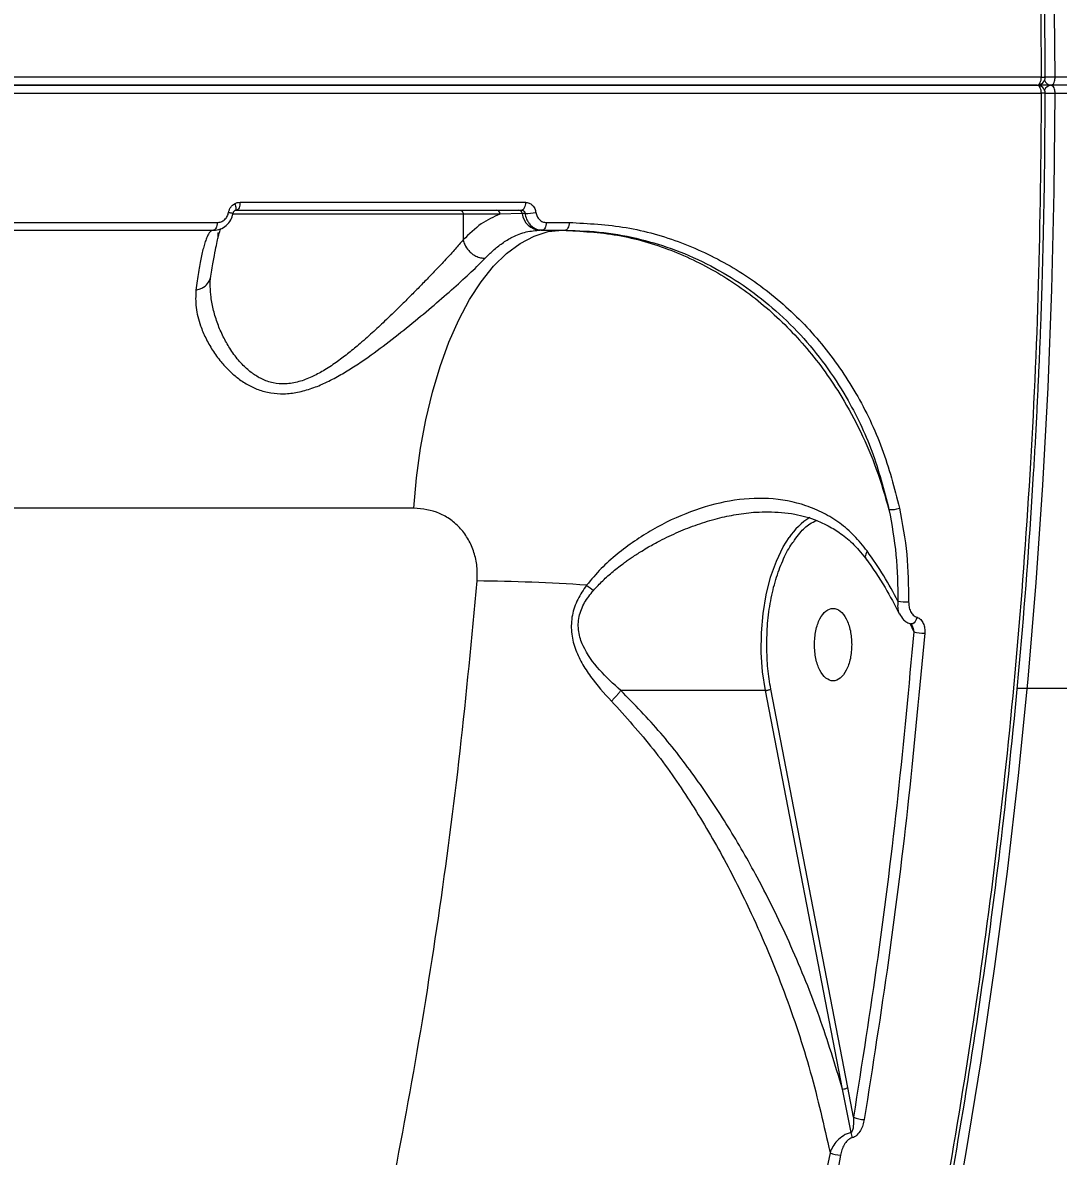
# Model space of a CAD drawing. Header units: millimetres. Extents: x -6234 to 7498, y -6127 to 5103.
# Drawn here: x 3372.8 to 3501.5, y -1592.5 to -1451.7 of the extents above; entities that cross this region are included whole.
import ezdxf

# ---------------------------------------------------------------- set-up
doc = ezdxf.new("R2010")
doc.units = ezdxf.units.MM
for name, color, linetype in [('DIKOM_ОБЪЕКТ', 7, 'Continuous'), ('DIKOM_РАЗМЕР_ЗОНА', 7, 'Continuous'), ('DIKOM_РАЗМЕР_ОБЪЕКТА', 7, 'Continuous')]:
    doc.layers.add(name, color=color, linetype=linetype)
doc.styles.add('style1', font='arial.ttf', dxfattribs={"width": 0.8})
doc.dimstyles.new('1-50', dxfattribs={"dimtxt": 300, "dimasz": 200, "dimexe": 100, "dimexo": 0, "dimgap": 100, "dimtad": 1, "dimtxsty": 'style1', "dimcen": 200, "dimclrd": 7, "dimclre": 7, "dimclrt": 7, "dimadec": 1, "dimazin": 2, "dimtfac": 1, "dimtmove": 0, "dimatfit": 2, "dimfxl": 0, "dimlwd": 25, "dimlwe": 18, "dimarcsym": 0})

# ---------------------------------------------------------------- blocks, each defined once
blk = doc.blocks.new('*D10')
at = {"layer": 'Defpoints', "color": 0, "transparency": 16777216}
for p in [(5627.97, 903.07), (-3229.39, -1461.51), (5627.97, -5097.58)]:
    blk.add_point(p, dxfattribs=at)
at = {"layer": 'DIKOM_РАЗМЕР_ОБЪЕКТА', "color": 7, "lineweight": 18, "transparency": 16777216}
for p, q in [((5627.97, 903.07), (5627.97, -5197.58)), ((-3229.39, -1461.51), (-3229.39, -5197.58))]:
    blk.add_line(p, q, dxfattribs=at)
at = {"layer": 'DIKOM_РАЗМЕР_ОБЪЕКТА', "color": 7, "lineweight": 25, "transparency": 16777216}
blk.add_line((-3029.39, -5097.58), (5427.97, -5097.58), dxfattribs=at)
at = {"layer": 'DIKOM_РАЗМЕР_ОБЪЕКТА', "color": 7, "transparency": 16777216}
for points in [[(-3029.39, -5064.25), (-3029.39, -5130.92), (-3229.39, -5097.58)], [(5427.97, -5064.25), (5427.97, -5130.92), (5627.97, -5097.58)]]:
    blk.add_solid(points, dxfattribs=at)
at = {"layer": 'DIKOM_РАЗМЕР_ОБЪЕКТА', "color": 7, "lineweight": 40, "transparency": 16777216, "insert": (1488.3, -4844.41), "char_height": 300, "attachment_point": 5, "style": 'style1'}
blk.add_mtext('8850', dxfattribs=at)
blk = doc.blocks.new('*D13')
at = {"layer": 'Defpoints', "color": 0, "transparency": 16777216}
for p in [(7498.07, 1778.2), (-5229.39, -1831.36), (7498.07, -6026.74)]:
    blk.add_point(p, dxfattribs=at)
at = {"layer": 'DIKOM_РАЗМЕР_ЗОНА', "color": 7, "lineweight": 18, "transparency": 16777216}
for p, q in [((7498.07, 1778.2), (7498.07, -6126.74)), ((-5229.39, -1831.36), (-5229.39, -6126.74))]:
    blk.add_line(p, q, dxfattribs=at)
at = {"layer": 'DIKOM_РАЗМЕР_ЗОНА', "color": 7, "lineweight": 25, "transparency": 16777216}
blk.add_line((-5029.39, -6026.74), (7298.07, -6026.74), dxfattribs=at)
at = {"layer": 'DIKOM_РАЗМЕР_ЗОНА', "color": 7, "transparency": 16777216}
for points in [[(-5029.39, -5993.4), (-5029.39, -6060.07), (-5229.39, -6026.74)], [(7298.07, -5993.4), (7298.07, -6060.07), (7498.07, -6026.74)]]:
    blk.add_solid(points, dxfattribs=at)
at = {"layer": 'DIKOM_РАЗМЕР_ЗОНА', "color": 7, "transparency": 16777216, "insert": (1560.69, -5773.56), "char_height": 300, "attachment_point": 5, "style": 'style1'}
blk.add_mtext('12750', dxfattribs=at)

msp = doc.modelspace()

# ---------------------------------------------------------------- linework, layer by layer
at = {"layer": 'DIKOM_ОБЪЕКТ', "color": 7, "linetype": 'Continuous', "lineweight": 15}
for p, q in [((3478.299, -1459.488), (3478.4, -1459.492)), ((3478.401, -1459.506), (3478.351, -1459.504)), ((3500.548, -1459.506), (3499.009, -1459.506)), ((3915.417, -1459.506), (3500.548, -1459.506)), ((3915.932, -1458.503), (3501.063, -1458.503)), ((3501.063, -1460.508), (3915.932, -1460.508)), ((3399.202, -1475.066), (3399.412, -1475.006)), ((3399.412, -1475.006), (3434.823, -1475.006)), ((3399.844, -1474.04), (3435.284, -1474.04)), ((3427.55, -1475.506), (3398.932, -1475.506)), ((3432.121, -1475.506), (3427.55, -1475.506)), ((3427.55, -1475.506), (3427.55, -1478.702)), ((3434.895, -1475.422), (3432.121, -1475.506)), ((3435.222, -1475.422), (3434.895, -1475.422)), ((3437.871, -1476.546), (3440.706, -1476.546)), ((3437.408, -1477.506), (3437.13, -1477.506)), ((3437.408, -1477.506), (3440.241, -1477.506)), ((3427.55, -1478.702), (3427.55, -1478.708)), ((3421.438, -1512.008), (2942.78, -1512.008)), ((3465.436, -1512.493), (3465.612, -1512.49)), ((3483.039, -1526.282), (3483.51, -1527.381)), ((3465.088, -1534.673), (3447.135, -1534.673)), ((3465.088, -1534.673), (3465.203, -1534.667)), ((3474.654, -1584.146), (3465.088, -1534.673)), ((3475.324, -1583.97), (3465.758, -1534.497)), ((3513.14, -1534.422), (3496.305, -1534.422)), ((3475.744, -1589.549), (3474.654, -1584.146)), ((3476.023, -1587.629), (3475.324, -1583.97))]:
    msp.add_line(p, q, dxfattribs=at)
at = {"layer": 'DIKOM_ОБЪЕКТ', "color": 7, "linetype": 'Continuous', "lineweight": 15, "flags": 128}
for points in [[(3501.063, -1458.503), (3500.957, -1446.316)], [(3498.834, -1459.506), (3498.934, -1459.487), (3499.031, -1459.429), (3499.12, -1459.337), (3499.198, -1459.212), (3499.262, -1459.06), (3499.309, -1458.887), (3499.338, -1458.699), (3499.348, -1458.503)], [(3499.348, -1460.508), (3499.338, -1460.313), (3499.309, -1460.125), (3499.262, -1459.951), (3499.198, -1459.8), (3499.12, -1459.675), (3499.031, -1459.582), (3498.934, -1459.525), (3498.834, -1459.506)], [(3458.14, -1710.625), (3461.82, -1700.75), (3465.351, -1690.672), (3468.73, -1680.399), (3471.954, -1669.94), (3475.02, -1659.303), (3477.926, -1648.499), (3480.669, -1637.535), (3483.248, -1626.422), (3485.659, -1615.167), (3487.901, -1603.782), (3489.971, -1592.275), (3491.869, -1580.657), (3493.593, -1568.936), (3495.14, -1557.123), (3496.511, -1545.228), (3497.702, -1533.261), (3498.715, -1521.231), (3499.547, -1509.15), (3500.199, -1497.026), (3500.669, -1484.872), (3500.957, -1472.695), (3501.063, -1460.508)], [(3399.161, -1474.221), (3399.223, -1474.373), (3399.27, -1474.52), (3399.301, -1474.656), (3399.316, -1474.779), (3399.313, -1474.884), (3399.292, -1474.969), (3399.255, -1475.03), (3399.202, -1475.066)], [(3399.844, -1474.04), (3399.833, -1474.231), (3399.807, -1474.412), (3399.766, -1474.579), (3399.712, -1474.725), (3399.647, -1474.844), (3399.574, -1474.933), (3399.494, -1474.987), (3399.412, -1475.006)], [(3435.284, -1474.04), (3435.272, -1474.231), (3435.244, -1474.412), (3435.201, -1474.579), (3435.143, -1474.725), (3435.074, -1474.844), (3434.996, -1474.933), (3434.911, -1474.987), (3434.823, -1475.006)], [(3397, -1476.546), (3396.989, -1476.736), (3396.962, -1476.916), (3396.922, -1477.082), (3396.868, -1477.227), (3396.804, -1477.346), (3396.731, -1477.434), (3396.652, -1477.488), (3396.57, -1477.506)], [(3398.422, -1475.293), (3398.553, -1475.318), (3398.671, -1475.341), (3398.772, -1475.362), (3398.855, -1475.381), (3398.918, -1475.397), (3398.959, -1475.409), (3398.977, -1475.418), (3398.972, -1475.422)], [(3437.871, -1476.546), (3437.86, -1476.736), (3437.831, -1476.916), (3437.787, -1477.082), (3437.729, -1477.227), (3437.66, -1477.346), (3437.581, -1477.434), (3437.496, -1477.488), (3437.408, -1477.506)], [(3440.706, -1476.546), (3440.694, -1476.736), (3440.665, -1476.916), (3440.621, -1477.082), (3440.563, -1477.227), (3440.494, -1477.346), (3440.414, -1477.434), (3440.329, -1477.488), (3440.241, -1477.506)], [(3421.438, -1512.008), (3421.767, -1508.254), (3422.261, -1504.584), (3422.915, -1501.033), (3423.725, -1497.631), (3424.682, -1494.411), (3425.778, -1491.401), (3427.003, -1488.629), (3428.345, -1486.121), (3429.792, -1483.898), (3431.332, -1481.983), (3432.95, -1480.391), (3434.631, -1479.137), (3436.361, -1478.234), (3438.123, -1477.688), (3439.9, -1477.506)], [(3465.088, -1534.673), (3464.743, -1532.337), (3464.578, -1529.928), (3464.597, -1527.498), (3464.8, -1525.1), (3465.182, -1522.786), (3465.734, -1520.606), (3466.446, -1518.607), (3467.302, -1516.833), (3468.022, -1515.679)], [(3483.91, -1525.576), (3483.821, -1525.842), (3483.7, -1526.074), (3483.555, -1526.253), (3483.399, -1526.364), (3483.243, -1526.4), (3483.177, -1526.39)]]:
    msp.add_lwpolyline(points, dxfattribs=at)
at = {"layer": 'DIKOM_ОБЪЕКТ', "color": 7, "linetype": 'Continuous', "lineweight": 15}
for centre, radius, start, end in [((3498.834, -1458.506), 1, 270, 0.00426), ((3498.834, -1460.506), 1, 359.8904, 90), ((3501.004, -1819.517), 361.013, 89.99064, 90.20844), ((3500.588, -1458.638), 0.869, 196.8802, 267.34175), ((3500.588, -1460.374), 0.869, 92.65919, 163.12154), ((3500.414, -1458.937), 0.584, 283.26955, 353.25344), ((3500.414, -1460.075), 0.584, 6.75228, 76.72474), ((3499.295, -1458.516), 1.768, 343.91826, 0.40916), ((3501.061, -1052.696), 407.812, 269.82752, 270.0003), ((3499.295, -1460.496), 1.768, 359.59057, 16.08109), ((3431.643, -1475.484), 0.478, 357.34696, 87.06632), ((3434.428, -1475.475), 0.469, 6.40322, 87.65475), ((3437.225, -1475.163), 2.345, 186.36108, 267.6725), ((3435.32, -1469.256), 6.167, 269.09196, 281.77813), ((3475.047, -1520.326), 8.422, 121.72601, 146.51612), ((3480.691, -1509.238), 2.965, 264.93996, 290.7774), ((3426.674, -1766.904), 245.857, 86.22192, 89.3927), ((3471.884, -1484.209), 47.31, 232.18021, 233.48325), ((3482.452, -1519.049), 4.611, 258.53329, 275.20877), ((3484.83, -1522.093), 5.45, 255.98976, 270.37597), ((3474.668, -1582.835), 1.311, 269.39331, 300.01423), ((3477.337, -1584.961), 2.975, 243.78779, 270.46006), ((3473.663, -1590.248), 2.195, 1.16432, 18.56024), ((3474.41, -1589.406), 2.951, 243.82407, 270.19753)]:
    msp.add_arc(centre, radius, start, end, dxfattribs=at)
for points, knots in [([(3292.575, -1039.959), (3294.564, -1040.143), (3299.121, -1040.563), (3306.252, -1041.852), (3313.986, -1043.732), (3321.757, -1046.196), (3329.554, -1049.235), (3338.422, -1053.361), (3348.336, -1058.896), (3359.236, -1066.214), (3370.062, -1074.771), (3380.772, -1084.585), (3388.972, -1093.202), (3394.789, -1099.869), (3398.317, -1104.092), (3401.816, -1108.462), (3405.284, -1112.979), (3408.719, -1117.644), (3412.121, -1122.455), (3417.466, -1130.33), (3424.624, -1141.707), (3433.085, -1156.716), (3440.953, -1172.217), (3448.238, -1188.096), (3455.161, -1204.825), (3461.691, -1222.378), (3467.8, -1240.727), (3473.456, -1259.839), (3478.631, -1279.675), (3483.296, -1300.195), (3487.423, -1321.352), (3490.986, -1343.096), (3493.957, -1365.373), (3496.317, -1388.124), (3498.024, -1411.285), (3499.119, -1434.79), (3499.272, -1450.577), (3499.348, -1458.503)], [0, 0, 0, 0, 0.018114, 0.0415118, 0.0651488, 0.0890253, 0.1131411, 0.1374959, 0.1719928, 0.2069589, 0.2423937, 0.2782974, 0.31467, 0.327191, 0.3397603, 0.352378, 0.3650441, 0.3777588, 0.3905218, 0.4033334, 0.438811, 0.4746552, 0.5075593, 0.540766, 0.5742753, 0.6080875, 0.6422026, 0.67662, 0.7113403, 0.7463633, 0.781689, 0.8173174, 0.8532485, 0.8894824, 0.9260189, 0.9628581, 1, 1, 1, 1]), ([(3499.828, -1458.504), (3499.819, -1456.027), (3499.801, -1451.419), (3499.707, -1445.039), (3499.593, -1439.72), (3499.474, -1435.384), (3499.355, -1431.678), (3499.23, -1428.226), (3499.004, -1422.658), (3498.628, -1414.968), (3497.874, -1402.626), (3496.712, -1387.771), (3494.896, -1369.705), (3492.567, -1351.035), (3489.666, -1331.829), (3486.295, -1312.899), (3482.279, -1293.417), (3477.551, -1273.492), (3472.044, -1253.27), (3465.979, -1233.657), (3459.372, -1214.714), (3452.236, -1196.483), (3444.599, -1179.03), (3436.482, -1162.41), (3427.855, -1146.569), (3418.972, -1131.973), (3409.579, -1118.137), (3399.876, -1105.383), (3389.614, -1093.452), (3379.167, -1082.76), (3368.886, -1073.592), (3358.835, -1065.807), (3349.068, -1059.27), (3339.146, -1053.641), (3328.686, -1048.743), (3317.702, -1044.726), (3308.364, -1042.307), (3301.205, -1040.985), (3297.162, -1040.434), (3294.401, -1040.121), (3293.263, -1040.021), (3292.873, -1039.986)], [0, 0, 0, 0, 0.0116198, 0.0216071, 0.0299336, 0.0365858, 0.0419709, 0.0473488, 0.0528118, 0.068165, 0.0835749, 0.1110911, 0.1386075, 0.169876, 0.2011439, 0.2324298, 0.2637729, 0.299513, 0.3352483, 0.3709846, 0.4067216, 0.4424635, 0.4782819, 0.5140328, 0.5497726, 0.5862868, 0.6198575, 0.6570009, 0.692815, 0.7285857, 0.7643344, 0.7956167, 0.8269005, 0.8581851, 0.8894926, 0.9246059, 0.9596508, 0.975027, 0.9898752, 0.9965364, 1, 1, 1, 1]), ([(3499.348, -1458.503), (3488.845, -1458.503), (3467.839, -1458.503), (3435.64, -1458.503), (3402.971, -1458.503), (3369.812, -1458.503), (3336.405, -1458.503), (3302.788, -1458.503), (3268.999, -1458.503), (3234.865, -1458.503), (3200.207, -1458.503), (3165.05, -1458.503), (3129.42, -1458.503), (3093.559, -1458.503), (3057.5, -1458.503), (3021.493, -1458.503), (2985.572, -1458.503), (2949.772, -1458.503), (2913.908, -1458.503), (2889.977, -1458.503), (2878.011, -1458.503)], [0, 0, 0, 0, 0.056, 0.1119999, 0.1679997, 0.2239998, 0.2799998, 0.3349998, 0.3900001, 0.4449999, 0.5000001, 0.556, 0.6120001, 0.668, 0.7239999, 0.7799999, 0.8349999, 0.89, 0.9450001, 1, 1, 1, 1]), ([(3498.834, -1459.506), (3488.423, -1459.506), (3467.604, -1459.506), (3435.637, -1459.506), (3403.134, -1459.506), (3370.038, -1459.506), (3336.631, -1459.506), (3302.949, -1459.506), (3269.046, -1459.506), (3234.766, -1459.506), (3199.94, -1459.506), (3164.61, -1459.506), (3128.824, -1459.506), (3092.834, -1459.506), (3056.701, -1459.506), (3020.683, -1459.506), (2984.826, -1459.506), (2949.201, -1459.506), (2913.592, -1459.506), (2889.871, -1459.506), (2878.011, -1459.506)], [0, 0, 0, 0, 0.0555552, 0.1111045, 0.1669571, 0.2228838, 0.2789649, 0.3341442, 0.3893743, 0.4446835, 0.5, 0.5563212, 0.6126369, 0.6688647, 0.725048, 0.7811107, 0.8360382, 0.8908796, 0.9454363, 1, 1, 1, 1]), ([(2878.011, -1459.506), (2890.087, -1459.506), (2914.238, -1459.506), (2950.497, -1459.506), (2986.77, -1459.506), (3023.058, -1459.506), (3059.069, -1459.506), (3094.765, -1459.506), (3130.103, -1459.506), (3165.246, -1459.506), (3200.361, -1459.506), (3235.394, -1459.506), (3270.287, -1459.506), (3304.789, -1459.506), (3338.847, -1459.506), (3372.221, -1459.506), (3404.887, -1459.506), (3436.785, -1459.506), (3468.164, -1459.506), (3488.61, -1459.506), (3498.834, -1459.506)], [0, 0, 0, 0, 0.055555, 0.1111045, 0.166957, 0.2228838, 0.2789647, 0.3341441, 0.3893744, 0.4446834, 0.5, 0.5563209, 0.6126367, 0.6688647, 0.725048, 0.7811106, 0.8360381, 0.8908794, 0.9454362, 1, 1, 1, 1]), ([(3499.348, -1458.503), (3499.435, -1458.504), (3499.609, -1458.504), (3499.776, -1458.504), (3499.808, -1458.505), (3499.822, -1458.505)], [0, 0, 0, 0, 0.350299, 0.7007113, 1, 1, 1, 1]), ([(2878.011, -1460.508), (2890.195, -1460.508), (2914.561, -1460.508), (2951.075, -1460.508), (2987.523, -1460.508), (3023.869, -1460.508), (3059.866, -1460.508), (3095.484, -1460.508), (3130.695, -1460.508), (3165.682, -1460.508), (3200.627, -1460.508), (3235.491, -1460.508), (3270.236, -1460.508), (3304.623, -1460.508), (3338.62, -1460.508), (3371.995, -1460.508), (3404.731, -1460.508), (3436.795, -1460.508), (3468.405, -1460.508), (3489.034, -1460.508), (3499.348, -1460.508)], [0, 0, 0, 0, 0.0559999, 0.1119999, 0.1679998, 0.2239999, 0.2799998, 0.3349999, 0.3899998, 0.4449999, 0.4999999, 0.556, 0.6119998, 0.668, 0.7239999, 0.7799999, 0.8349999, 0.8900001, 0.945, 1, 1, 1, 1]), ([(3499.348, -1460.508), (3499.271, -1468.447), (3499.119, -1484.259), (3498.02, -1507.8), (3496.307, -1530.996), (3493.941, -1553.78), (3490.96, -1576.088), (3487.387, -1597.861), (3483.248, -1619.045), (3478.569, -1639.588), (3473.38, -1659.446), (3467.708, -1678.575), (3461.584, -1696.939), (3455.037, -1714.505), (3448.096, -1731.243), (3440.792, -1747.127), (3433.156, -1762.139), (3425.217, -1776.258), (3417.005, -1789.474), (3408.549, -1801.774), (3399.879, -1813.154), (3392.576, -1821.775), (3386.774, -1828.094), (3382.551, -1832.457), (3378.301, -1836.618), (3374.027, -1840.575), (3369.732, -1844.331), (3365.419, -1847.887), (3359.901, -1852.165), (3353.154, -1856.939), (3345.156, -1861.922), (3336.191, -1866.774), (3326.259, -1871.225), (3315.374, -1874.963), (3304.559, -1877.613), (3293.844, -1879.093), (3286.662, -1879.629), (3283.062, -1879.501), (3282.991, -1879.498)], [0, 0, 0, 0, 0.036149, 0.0720028, 0.1075613, 0.1428246, 0.1777926, 0.2124652, 0.2468427, 0.2809248, 0.3147116, 0.3482033, 0.3813994, 0.4143006, 0.4469061, 0.4792166, 0.5112317, 0.5429517, 0.5743762, 0.6055053, 0.6363393, 0.6668779, 0.6810507, 0.6951508, 0.7091781, 0.7231328, 0.7370149, 0.7508242, 0.7645608, 0.7895545, 0.8143038, 0.8388089, 0.8718293, 0.9043956, 0.9365074, 0.968165, 0.9993682, 1, 1, 1, 1]), ([(3283.032, -1879.506), (3284.259, -1879.49), (3286.53, -1879.461), (3289.619, -1879.275), (3292.192, -1879.081), (3294.449, -1878.879), (3296.597, -1878.641), (3298.705, -1878.369), (3303.888, -1877.599), (3311.742, -1875.956), (3322.219, -1872.734), (3332.84, -1868.467), (3343.954, -1862.829), (3355.496, -1855.618), (3365.918, -1847.831), (3375.252, -1839.814), (3383.549, -1831.848), (3391.666, -1823.199), (3399.639, -1813.821), (3406.853, -1804.485), (3413.158, -1795.624), (3418.849, -1787.073), (3424.38, -1778.18), (3429.912, -1768.641), (3436.269, -1756.915), (3443.409, -1742.534), (3451.12, -1725.204), (3458.332, -1707.086), (3465.019, -1688.249), (3471.166, -1668.734), (3476.759, -1648.601), (3481.57, -1628.756), (3485.668, -1609.339), (3489.119, -1590.463), (3492.101, -1571.302), (3494.709, -1551.118), (3496.869, -1529.918), (3498.036, -1514.042), (3498.586, -1504.475), (3498.755, -1501.308), (3498.907, -1498.251), (3499.042, -1495.315), (3499.169, -1492.303), (3499.314, -1488.56), (3499.48, -1483.593), (3499.648, -1477.101), (3499.789, -1469.255), (3499.815, -1463.571), (3499.828, -1460.507)], [0, 0, 0, 0, 0.0102899, 0.0190494, 0.0262811, 0.0327252, 0.0390506, 0.0452576, 0.0513694, 0.0849346, 0.1149346, 0.1449615, 0.180635, 0.2163052, 0.251973, 0.2792112, 0.3064494, 0.3337304, 0.3610113, 0.3888195, 0.4103456, 0.4298096, 0.4524351, 0.4738354, 0.4952319, 0.5299687, 0.5647774, 0.5995161, 0.6342445, 0.6689731, 0.7037006, 0.7384299, 0.768877, 0.799294, 0.8296807, 0.8600667, 0.8940985, 0.9281293, 0.9331167, 0.9379724, 0.9426388, 0.9471157, 0.9514049, 0.9564154, 0.9642206, 0.9740932, 0.9860376, 1, 1, 1, 1]), ([(3499.797, -1460.506), (3499.816, -1460.507), (3499.855, -1460.507), (3499.777, -1460.507), (3499.611, -1460.508), (3499.436, -1460.508), (3499.348, -1460.508)], [0, 0, 0, 0, 0.2500995, 0.5000369, 0.7500588, 1, 1, 1, 1]), ([(3398.422, -1475.293), (3398.448, -1475.181), (3398.5, -1474.955), (3398.669, -1474.657), (3398.887, -1474.398), (3399.069, -1474.28), (3399.161, -1474.221)], [0, 0, 0, 0, 0.24881171, 0.49962151, 0.74800744, 1, 1, 1, 1]), ([(3398.975, -1475.416), (3398.986, -1475.372), (3399.008, -1475.282), (3399.075, -1475.17), (3399.161, -1475.081), (3399.225, -1475.044), (3399.258, -1475.026)], [0, 0, 0, 0, 0.2354419, 0.4788813, 0.7338578, 1, 1, 1, 1]), ([(3399.161, -1474.221), (3399.27, -1474.168), (3399.488, -1474.063), (3399.725, -1474.048), (3399.844, -1474.04)], [0, 0, 0, 0, 0.4975983, 1, 1, 1, 1]), ([(3427.096, -1475.006), (3427.156, -1475.013), (3427.274, -1475.028), (3427.424, -1475.144), (3427.529, -1475.309), (3427.543, -1475.44), (3427.55, -1475.506)], [0, 0, 0, 0, 0.2500161, 0.5000384, 0.750019, 1, 1, 1, 1]), ([(3434.823, -1475.006), (3434.864, -1475.01), (3434.932, -1475.017), (3435.023, -1475.063), (3435.094, -1475.121), (3435.152, -1475.197), (3435.201, -1475.296), (3435.214, -1475.375), (3435.222, -1475.422)], [0, 0, 0, 0, 0.2088653, 0.3442449, 0.5000839, 0.6556214, 0.7910194, 1, 1, 1, 1]), ([(3435.284, -1474.04), (3435.44, -1474.059), (3435.752, -1474.095), (3436.156, -1474.375), (3436.462, -1474.782), (3436.54, -1475.123), (3436.579, -1475.293)], [0, 0, 0, 0, 0.2502061, 0.4999726, 0.749986, 1, 1, 1, 1]), ([(3295.537, -1476.546), (3306.98, -1476.546), (3329.866, -1476.546), (3363.708, -1476.546), (3385.903, -1476.546), (3397, -1476.546)], [0, 0, 0, 0, 0.333333, 0.6666668, 1, 1, 1, 1]), ([(3396.57, -1477.506), (3396.852, -1477.477), (3397.415, -1477.418), (3398.166, -1476.955), (3398.743, -1476.274), (3398.897, -1475.701), (3398.972, -1475.422)], [0, 0, 0, 0, 0.2500703, 0.499989, 0.7568888, 1, 1, 1, 1]), ([(3397, -1476.546), (3397.164, -1476.53), (3397.491, -1476.496), (3397.931, -1476.226), (3398.279, -1475.819), (3398.375, -1475.469), (3398.422, -1475.293)], [0, 0, 0, 0, 0.2502314, 0.5001094, 0.7500292, 1, 1, 1, 1]), ([(3432.121, -1475.506), (3431.341, -1475.856), (3429.772, -1476.559), (3428.293, -1477.985), (3427.55, -1478.702)], [0, 0, 0, 0, 0.4974001, 1, 1, 1, 1]), ([(3435.222, -1475.422), (3435.276, -1475.665), (3435.363, -1476.06), (3435.644, -1476.555), (3435.962, -1476.935), (3436.35, -1477.225), (3436.834, -1477.453), (3437.192, -1477.486), (3437.408, -1477.506)], [0, 0, 0, 0, 0.21283587, 0.34717364, 0.49995927, 0.65776841, 0.79381985, 1, 1, 1, 1]), ([(3436.579, -1475.293), (3436.618, -1475.464), (3436.696, -1475.805), (3437.001, -1476.212), (3437.404, -1476.492), (3437.716, -1476.528), (3437.871, -1476.546)], [0, 0, 0, 0, 0.2499961, 0.4999982, 0.7498071, 1, 1, 1, 1]), ([(3440.706, -1476.546), (3443.083, -1476.669), (3447.839, -1476.915), (3454.713, -1478.888), (3461.182, -1481.982), (3467.057, -1486.223), (3472.209, -1491.489), (3476.456, -1497.643), (3479.793, -1504.505), (3481.092, -1509.507), (3481.742, -1512.01)], [0, 0, 0, 0, 0.1253284, 0.2508331, 0.375337, 0.5006086, 0.6251921, 0.7503219, 0.8750608, 1, 1, 1, 1]), ([(3295.191, -1477.506), (3306.627, -1477.506), (3329.493, -1477.506), (3363.307, -1477.506), (3385.481, -1477.506), (3396.57, -1477.506)], [0, 0, 0, 0, 0.3333843, 0.6666152, 1, 1, 1, 1]), ([(3396.497, -1477.506), (3396.426, -1477.519), (3396.267, -1477.547), (3396.036, -1477.791), (3395.798, -1478.201), (3395.582, -1478.727), (3395.317, -1479.558), (3395.013, -1480.81), (3394.671, -1482.652), (3394.461, -1484.176), (3394.357, -1484.933)], [0, 0, 0, 0, 0.09301128, 0.20943314, 0.30692137, 0.41045854, 0.50058348, 0.67198435, 0.83690749, 1, 1, 1, 1]), ([(3396.156, -1483.498), (3396.27, -1482.792), (3396.49, -1481.436), (3396.794, -1479.942), (3397.023, -1478.892), (3397.186, -1478.162), (3397.123, -1477.957), (3397.09, -1477.847)], [0, 0, 0, 0, 0.2264343, 0.4347752, 0.6262626, 0.8000676, 1, 1, 1, 1]), ([(3397.089, -1478.541), (3397.122, -1478.395), (3397.24, -1477.874), (3397.366, -1477.546), (3397.457, -1477.31)], [0, 0, 0, 0, 0.2820163, 1, 1, 1, 1]), ([(3430.288, -1480.988), (3430.614, -1480.657), (3431.302, -1479.959), (3432.422, -1479.079), (3433.788, -1478.255), (3435.373, -1477.633), (3436.544, -1477.548), (3437.13, -1477.506)], [0, 0, 0, 0, 0.1510757, 0.3181997, 0.5013821, 0.7506903, 1, 1, 1, 1]), ([(3439.9, -1477.506), (3442.19, -1477.628), (3446.753, -1477.872), (3453.378, -1479.818), (3459.606, -1482.839), (3465.304, -1486.962), (3470.377, -1492.08), (3474.193, -1497.388), (3476.962, -1502.508), (3478.968, -1507.173), (3479.938, -1510.505), (3480.429, -1512.191)], [0, 0, 0, 0, 0.1264713, 0.2520616, 0.3767773, 0.5006189, 0.6245227, 0.7502831, 0.8314672, 0.914706, 1, 1, 1, 1]), ([(3440.241, -1477.506), (3441.841, -1477.562), (3444.995, -1477.674), (3449.574, -1478.552), (3454.023, -1479.923), (3458.287, -1481.83), (3462.314, -1484.243), (3466.054, -1487.114), (3469.476, -1490.426), (3472.547, -1494.159), (3475.637, -1498.913), (3478.528, -1504.851), (3479.796, -1509.746), (3480.429, -1512.191)], [0, 0, 0, 0, 0.0861069, 0.1697277, 0.2508702, 0.3366076, 0.4198723, 0.5006844, 0.5854787, 0.6687204, 0.7504325, 0.8753155, 1, 1, 1, 1]), ([(3427.55, -1478.708), (3427.234, -1479.079), (3426.6, -1479.824), (3425.417, -1481.114), (3424.23, -1482.373), (3423.06, -1483.588), (3421.99, -1484.684), (3420.837, -1485.849), (3419.461, -1487.213), (3417.922, -1488.704), (3416.229, -1490.281), (3414.691, -1491.641), (3413.191, -1492.877), (3411.744, -1493.968), (3410.265, -1494.941), (3408.717, -1495.77), (3407.136, -1496.369), (3405.492, -1496.648), (3404.181, -1496.54), (3403.212, -1496.27), (3402.329, -1495.906), (3401.299, -1495.272), (3400.364, -1494.45), (3399.629, -1493.641), (3399.071, -1492.925), (3398.419, -1491.962), (3397.712, -1490.694), (3397.035, -1489.121), (3396.527, -1487.477), (3396.211, -1485.924), (3396.162, -1484.948), (3396.14, -1484.507)], [0, 0, 0, 0, 0.0431501, 0.0866103, 0.131042, 0.1624029, 0.1960926, 0.2266272, 0.2615362, 0.3103546, 0.3497492, 0.392076, 0.4248284, 0.4574009, 0.4922653, 0.5229126, 0.555649, 0.5887478, 0.6215704, 0.6376898, 0.6545306, 0.6852968, 0.7201779, 0.7415366, 0.7630889, 0.7855381, 0.8263154, 0.8707543, 0.9161068, 0.9620597, 1, 1, 1, 1]), ([(3427.55, -1478.708), (3427.603, -1478.907), (3427.73, -1479.382), (3428.135, -1479.975), (3428.64, -1480.441), (3429.143, -1480.748), (3429.711, -1480.956), (3430.095, -1480.977), (3430.288, -1480.988)], [0, 0, 0, 0, 0.1646868, 0.3937787, 0.53236, 0.6830561, 0.8409761, 1, 1, 1, 1]), ([(3394.357, -1484.933), (3394.329, -1485.651), (3394.274, -1487.083), (3394.805, -1489.117), (3395.544, -1490.897), (3396.389, -1492.405), (3397.364, -1493.753), (3398.403, -1494.895), (3399.492, -1495.857), (3400.706, -1496.681), (3402.1, -1497.341), (3403.624, -1497.753), (3405.284, -1497.866), (3407.017, -1497.663), (3408.748, -1497.175), (3410.479, -1496.458), (3412.133, -1495.596), (3413.771, -1494.608), (3415.866, -1493.21), (3418.396, -1491.335), (3421.264, -1489.041), (3423.962, -1486.781), (3426.437, -1484.628), (3428.652, -1482.632), (3429.743, -1481.536), (3430.288, -1480.988)], [0, 0, 0, 0, 0.0627889, 0.125232, 0.1667295, 0.2086545, 0.2499482, 0.2820827, 0.312387, 0.3448883, 0.3751488, 0.4070134, 0.4378234, 0.46852, 0.5005842, 0.5307952, 0.563252, 0.5935678, 0.6256017, 0.6880606, 0.7502898, 0.812813, 0.8748728, 0.9374723, 1, 1, 1, 1]), ([(3394.357, -1484.933), (3394.533, -1484.893), (3394.879, -1484.814), (3395.45, -1484.516), (3395.949, -1484.051), (3396.097, -1483.602), (3396.161, -1483.411)], [0, 0, 0, 0, 0.1987154, 0.3923892, 0.7408622, 1, 1, 1, 1]), ([(3396.132, -1484.519), (3396.127, -1484.288), (3396.119, -1483.882), (3396.164, -1483.526), (3396.184, -1483.372)], [0, 0, 0, 0, 0.5683673, 1, 1, 1, 1]), ([(3396.14, -1484.507), (3396.134, -1484.452), (3396.124, -1484.356), (3396.132, -1484.264), (3396.135, -1484.224)], [0, 0, 0, 0, 0.5604916, 1, 1, 1, 1]), ([(3477.724, -1517.337), (3477.207, -1516.687), (3476.18, -1515.395), (3474.335, -1513.839), (3472.319, -1512.586), (3469.422, -1511.361), (3465.513, -1510.641), (3460.633, -1510.97), (3455.754, -1512.331), (3451.017, -1514.578), (3447.334, -1517.106), (3444.627, -1519.495), (3443.461, -1520.882), (3442.874, -1521.581)], [0, 0, 0, 0, 0.0630773, 0.1253675, 0.1878513, 0.2506001, 0.3753044, 0.4992238, 0.6238344, 0.7485395, 0.8739149, 0.9365264, 1, 1, 1, 1]), ([(3429.28, -1521.06), (3429.298, -1520.454), (3429.333, -1519.239), (3428.942, -1517.495), (3428.248, -1515.904), (3427.26, -1514.531), (3426.03, -1513.429), (3424.151, -1512.316), (3422.523, -1512.131), (3421.438, -1512.008)], [0, 0, 0, 0, 0.12486792, 0.2501624, 0.37472058, 0.50008846, 0.62488735, 0.75009277, 1, 1, 1, 1]), ([(3443.732, -1522.231), (3444.109, -1521.822), (3444.877, -1520.992), (3446.178, -1519.853), (3447.252, -1519.019), (3448.058, -1518.442), (3448.569, -1518.091), (3449.129, -1517.722), (3449.802, -1517.298), (3450.75, -1516.732), (3452.257, -1515.905), (3454.275, -1514.944), (3456.671, -1514.009), (3459.072, -1513.28), (3461.511, -1512.768), (3463.62, -1512.49), (3464.936, -1512.492), (3465.436, -1512.493)], [0, 0, 0, 0, 0.066659, 0.1355468, 0.2071096, 0.2298355, 0.2546569, 0.2815599, 0.3105577, 0.3504308, 0.4146786, 0.5182625, 0.6218282, 0.7298574, 0.8291992, 0.9351308, 1, 1, 1, 1]), ([(3465.447, -1512.465), (3466.551, -1512.52), (3468.617, -1512.622), (3471.087, -1513.356), (3472.992, -1514.233), (3474.549, -1515.207), (3476.204, -1516.576), (3477.174, -1517.81), (3477.692, -1518.47)], [0, 0, 0, 0, 0.2335339, 0.4371318, 0.5479861, 0.6781392, 0.8279588, 1, 1, 1, 1]), ([(3480.429, -1512.191), (3480.772, -1514.058), (3481.458, -1517.792), (3481.509, -1521.642), (3481.535, -1523.568)], [0, 0, 0, 0, 0.4999932, 1, 1, 1, 1]), ([(3481.742, -1512.01), (3482.092, -1513.919), (3482.792, -1517.736), (3482.844, -1521.673), (3482.87, -1523.641)], [0, 0, 0, 0, 0.4999961, 1, 1, 1, 1]), ([(3468.712, -1515.994), (3468.928, -1515.689), (3469.511, -1514.864), (3470.426, -1514.024), (3471.138, -1513.676), (3471.409, -1513.544)], [0, 0, 0, 0, 0.26671186, 0.72102643, 1, 1, 1, 1]), ([(3465.25, -1529.189), (3465.269, -1528.234), (3465.306, -1526.306), (3465.701, -1523.493), (3466.331, -1520.854), (3467.194, -1518.541), (3468.002, -1516.908), (3468.556, -1516.196), (3468.712, -1515.994)], [0, 0, 0, 0, 0.1857546, 0.37458, 0.5634055, 0.7491625, 0.9290688, 1, 1, 1, 1]), ([(3477.724, -1517.337), (3477.653, -1517.467), (3477.512, -1517.726), (3477.47, -1518.036), (3477.496, -1518.224), (3477.563, -1518.282), (3477.571, -1518.289)], [0, 0, 0, 0, 0.326935, 0.650516, 0.9582657, 1, 1, 1, 1]), ([(3481.535, -1523.568), (3480.973, -1522.515), (3479.851, -1520.413), (3478.432, -1518.361), (3477.724, -1517.337)], [0, 0, 0, 0, 0.5010497, 1, 1, 1, 1]), ([(3477.529, -1518.243), (3478.37, -1519.45), (3479.954, -1521.721), (3481.141, -1524.046), (3481.697, -1525.136)], [0, 0, 0, 0, 0.5312915, 1, 1, 1, 1]), ([(3232.987, -1841.488), (3233.164, -1841.494), (3235.822, -1841.582), (3240.977, -1841.26), (3248.331, -1840.486), (3255.594, -1839.151), (3262.765, -1837.346), (3269.964, -1835.015), (3277.181, -1832.151), (3284.403, -1828.742), (3291.161, -1825.031), (3297.455, -1821.12), (3303.29, -1817.106), (3309.106, -1812.705), (3314.897, -1807.911), (3320.654, -1802.72), (3326.369, -1797.129), (3333.191, -1789.909), (3341.049, -1780.729), (3349.827, -1769.2), (3358.385, -1756.605), (3365.476, -1744.929), (3371.22, -1734.61), (3375.721, -1725.986), (3380.109, -1717.021), (3384.375, -1707.717), (3388.512, -1698.079), (3392.511, -1688.11), (3396.77, -1676.736), (3401.21, -1663.854), (3405.739, -1649.367), (3409.96, -1634.395), (3413.858, -1618.959), (3417.673, -1601.937), (3421.292, -1583.277), (3424.567, -1562.948), (3427.307, -1542.198), (3428.621, -1528.119), (3429.28, -1521.06)], [0, 0, 0, 0, 0.0018881, 0.0283549, 0.0550204, 0.0805289, 0.1062895, 0.1323019, 0.1585662, 0.1850826, 0.2118511, 0.2337704, 0.2558854, 0.2781961, 0.3007028, 0.3234047, 0.3463027, 0.369396, 0.406834, 0.4447955, 0.4832804, 0.5222889, 0.5448165, 0.5675153, 0.590385, 0.6134258, 0.636638, 0.6600211, 0.6835758, 0.7147219, 0.7461018, 0.7777156, 0.8095632, 0.841645, 0.8809141, 0.920396, 0.9600912, 1, 1, 1, 1]), ([(3442.874, -1521.581), (3442.487, -1522.154), (3441.708, -1523.308), (3441.012, -1525.304), (3440.905, -1527.405), (3441.389, -1529.416), (3442.256, -1531.255), (3443.703, -1533.5), (3445.059, -1534.988), (3445.958, -1535.974)], [0, 0, 0, 0, 0.1253229, 0.2522454, 0.3796603, 0.5064223, 0.6312904, 0.7556175, 1, 1, 1, 1]), ([(3447.127, -1534.676), (3446.219, -1533.846), (3444.405, -1532.189), (3442.578, -1529.707), (3441.793, -1527.368), (3441.844, -1525.472), (3442.56, -1523.702), (3443.342, -1522.721), (3443.732, -1522.231)], [0, 0, 0, 0, 0.2503141, 0.4998688, 0.6251885, 0.7501711, 0.8752252, 1, 1, 1, 1]), ([(3471.172, -1528.965), (3471.207, -1528.376), (3471.277, -1527.198), (3471.813, -1525.7), (3472.579, -1524.699), (3473.49, -1524.348), (3474.401, -1524.699), (3475.167, -1525.7), (3475.703, -1527.198), (3475.773, -1528.376), (3475.808, -1528.965)], [0, 0, 0, 0, 0.1249998, 0.2499973, 0.3750033, 0.4999986, 0.6249939, 0.7499999, 0.8749974, 1, 1, 1, 1]), ([(3481.535, -1523.568), (3481.517, -1523.837), (3481.48, -1524.38), (3481.568, -1524.924), (3481.716, -1525.12), (3481.718, -1525.123)], [0, 0, 0, 0, 0.4911069, 0.9917799, 1, 1, 1, 1]), ([(3482.87, -1523.641), (3482.879, -1523.85), (3482.898, -1524.268), (3483.086, -1524.85), (3483.358, -1525.258), (3483.651, -1525.492), (3483.825, -1525.548), (3483.91, -1525.576)], [0, 0, 0, 0, 0.24999, 0.4997263, 0.7494576, 0.8780253, 1, 1, 1, 1]), ([(3481.727, -1525.147), (3481.884, -1525.406), (3482.129, -1525.81), (3482.658, -1526.217), (3483, -1526.331), (3483.177, -1526.39)], [0, 0, 0, 0, 0.4591893, 0.7186197, 1, 1, 1, 1]), ([(3483.91, -1525.576), (3483.995, -1525.604), (3484.17, -1525.661), (3484.46, -1525.9), (3484.721, -1526.318), (3484.88, -1526.913), (3484.87, -1527.333), (3484.865, -1527.543)], [0, 0, 0, 0, 0.1227593, 0.2514137, 0.5008895, 0.7504237, 1, 1, 1, 1]), ([(3483.148, -1526.375), (3483.148, -1526.375), (3483.149, -1526.374), (3483.17, -1526.39), (3483.218, -1526.444), (3483.256, -1526.523), (3483.276, -1526.564)], [0, 0, 0, 0, 0.1244764, 0.2903143, 0.6296027, 1, 1, 1, 1]), ([(3483.178, -1526.382), (3483.212, -1526.443), (3483.389, -1526.756), (3483.456, -1527.102), (3483.51, -1527.381)], [0, 0, 0, 0, 0.19503729, 1, 1, 1, 1]), ([(3483.51, -1527.381), (3482.883, -1534.165), (3481.629, -1547.735), (3479.13, -1567.85), (3477.059, -1581.037), (3476.023, -1587.629)], [0, 0, 0, 0, 0.333317, 0.6666798, 1, 1, 1, 1]), ([(3484.865, -1527.543), (3484.234, -1534.372), (3482.974, -1548.001), (3480.467, -1568.164), (3478.395, -1581.354), (3477.361, -1587.935)], [0, 0, 0, 0, 0.3347092, 0.6680421, 1, 1, 1, 1]), ([(3465.758, -1534.497), (3465.618, -1533.654), (3465.332, -1531.927), (3465.278, -1530.116), (3465.25, -1529.189)], [0, 0, 0, 0, 0.4884597, 1, 1, 1, 1]), ([(3475.808, -1528.965), (3475.773, -1529.554), (3475.703, -1530.732), (3475.167, -1532.23), (3474.401, -1533.231), (3473.49, -1533.582), (3472.579, -1533.231), (3471.813, -1532.23), (3471.277, -1530.732), (3471.207, -1529.554), (3471.172, -1528.965)], [0, 0, 0, 0, 0.125001, 0.2499989, 0.3750053, 0.5000014, 0.6249975, 0.750004, 0.8750019, 1, 1, 1, 1]), ([(3447.127, -1534.676), (3447.046, -1534.776), (3446.881, -1534.977), (3446.59, -1535.308), (3446.28, -1535.645), (3446.065, -1535.865), (3445.958, -1535.974)], [0, 0, 0, 0, 0.2479477, 0.5001507, 0.7522235, 1, 1, 1, 1]), ([(3447.135, -1534.673), (3447.134, -1534.673), (3447.131, -1534.673), (3447.129, -1534.674), (3447.128, -1534.675), (3447.127, -1534.676)], [0, 0, 0, 0, 0.551337, 0.7825176, 1, 1, 1, 1]), ([(3474.654, -1584.146), (3473.748, -1581.162), (3471.933, -1575.192), (3468.36, -1566.394), (3464.524, -1558.51), (3460.539, -1551.572), (3456.551, -1545.576), (3452.164, -1539.829), (3448.818, -1536.398), (3447.135, -1534.673)], [0, 0, 0, 0, 0.16669374, 0.3334578, 0.50022384, 0.62553891, 0.74994409, 0.87428593, 1, 1, 1, 1]), ([(3465.758, -1534.497), (3465.727, -1534.516), (3465.665, -1534.555), (3465.524, -1534.606), (3465.364, -1534.647), (3465.257, -1534.66), (3465.203, -1534.667)], [0, 0, 0, 0, 0.2500736, 0.5000658, 0.7499669, 1, 1, 1, 1]), ([(3445.958, -1535.974), (3447.728, -1537.928), (3451.256, -1541.824), (3455.773, -1548.37), (3459.828, -1555.206), (3463.802, -1563.102), (3467.517, -1572.04), (3470.839, -1581.982), (3472.351, -1588.694), (3473.108, -1592.055)], [0, 0, 0, 0, 0.1246319, 0.2485536, 0.373165, 0.4988938, 0.6657639, 0.8326469, 1, 1, 1, 1]), ([(3476.023, -1587.629), (3476.031, -1588.012), (3476.041, -1588.564), (3475.945, -1589.172), (3475.858, -1589.412), (3475.798, -1589.509), (3475.761, -1589.537), (3475.744, -1589.549)], [0, 0, 0, 0, 0.5699549, 0.8207616, 0.9229891, 0.964826, 1, 1, 1, 1]), ([(3477.361, -1587.935), (3477.312, -1588.166), (3477.213, -1588.628), (3476.915, -1589.296), (3476.55, -1589.796), (3476.174, -1590.102), (3475.96, -1590.171), (3475.858, -1590.203)], [0, 0, 0, 0, 0.2502673, 0.4997193, 0.749389, 0.8805269, 1, 1, 1, 1]), ([(3475.744, -1589.549), (3475.574, -1589.59), (3475.241, -1589.669), (3474.624, -1589.998), (3473.988, -1590.543), (3473.427, -1591.288), (3473.214, -1591.802), (3473.108, -1592.055)], [0, 0, 0, 0, 0.14367, 0.2808562, 0.5336475, 0.7700211, 1, 1, 1, 1]), ([(3475.858, -1590.203), (3475.76, -1590.234), (3475.557, -1590.299), (3475.197, -1590.588), (3474.848, -1591.064), (3474.564, -1591.7), (3474.468, -1592.138), (3474.42, -1592.357)], [0, 0, 0, 0, 0.1200156, 0.2505972, 0.5002695, 0.7497638, 1, 1, 1, 1]), ([(3473.108, -1592.055), (3471.754, -1599.517), (3469.046, -1614.43), (3464.207, -1636.239), (3460.484, -1650.302), (3458.621, -1657.34)], [0, 0, 0, 0, 0.3335106, 0.6664887, 1, 1, 1, 1]), ([(3474.42, -1592.357), (3473.052, -1599.893), (3470.326, -1614.903), (3465.47, -1636.756), (3461.751, -1650.798), (3459.899, -1657.791)], [0, 0, 0, 0, 0.3360055, 0.6693387, 1, 1, 1, 1])]:
    msp.add_open_spline(points, degree=3, knots=knots, dxfattribs=at)

# ---------------------------------------------------------------- dimensions: what is measured, and where the dimension line sits
at = {"layer": 'DIKOM_РАЗМЕР_ЗОНА'}
dim = msp.add_linear_dim(base=(7498.074, -6026.735), p1=(-5229.391, -1831.362), p2=(7498.074, 1778.201), text='12750', dimstyle='1-50', dxfattribs=at)
dim.commit()
dim.dimension.update_dxf_attribs({"geometry": '*D13', "text_midpoint": (1560.691, -6026.735), "dimtype": 160})
at = {"layer": 'DIKOM_РАЗМЕР_ОБЪЕКТА', "lineweight": 40}
dim = msp.add_linear_dim(base=(5627.969, -5097.582), p1=(-3229.391, -1461.506), p2=(5627.969, 903.069), text='8850', dimstyle='1-50', dxfattribs=at)
dim.commit()
dim.dimension.update_dxf_attribs({"geometry": '*D10', "text_midpoint": (1488.304, -5097.582), "dimtype": 160})

doc.saveas('drawing.dxf')
